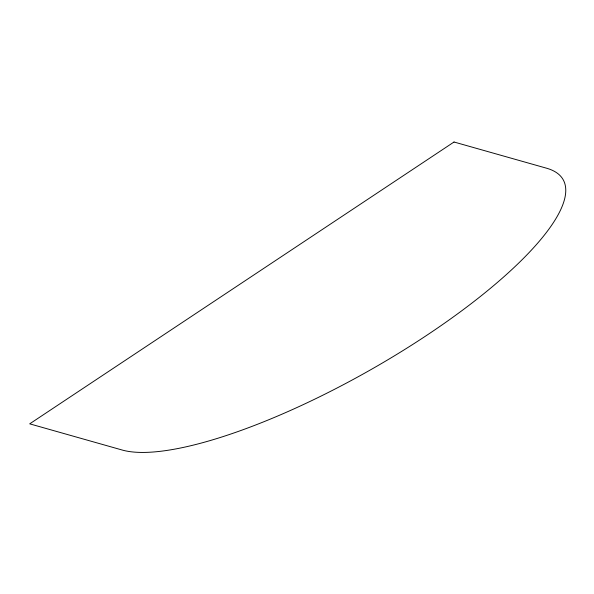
<?xml version="1.0" encoding="UTF-8"?>
<svg xmlns="http://www.w3.org/2000/svg" width="594" height="594" viewBox="0 0 594 594"><rect width="100%" height="100%" fill="white"/><g stroke="black" fill="none" stroke-linecap="round" stroke-linejoin="round"><path stroke-width="0.89" d="M454.016 142.011L29.7 423.841L122.171 450.022A262.882 70.693 -29.5 0 0 426.804 335.276A262.882 70.693 -29.5 0 0 546.487 168.184L454.016 142.011"/></g></svg>
